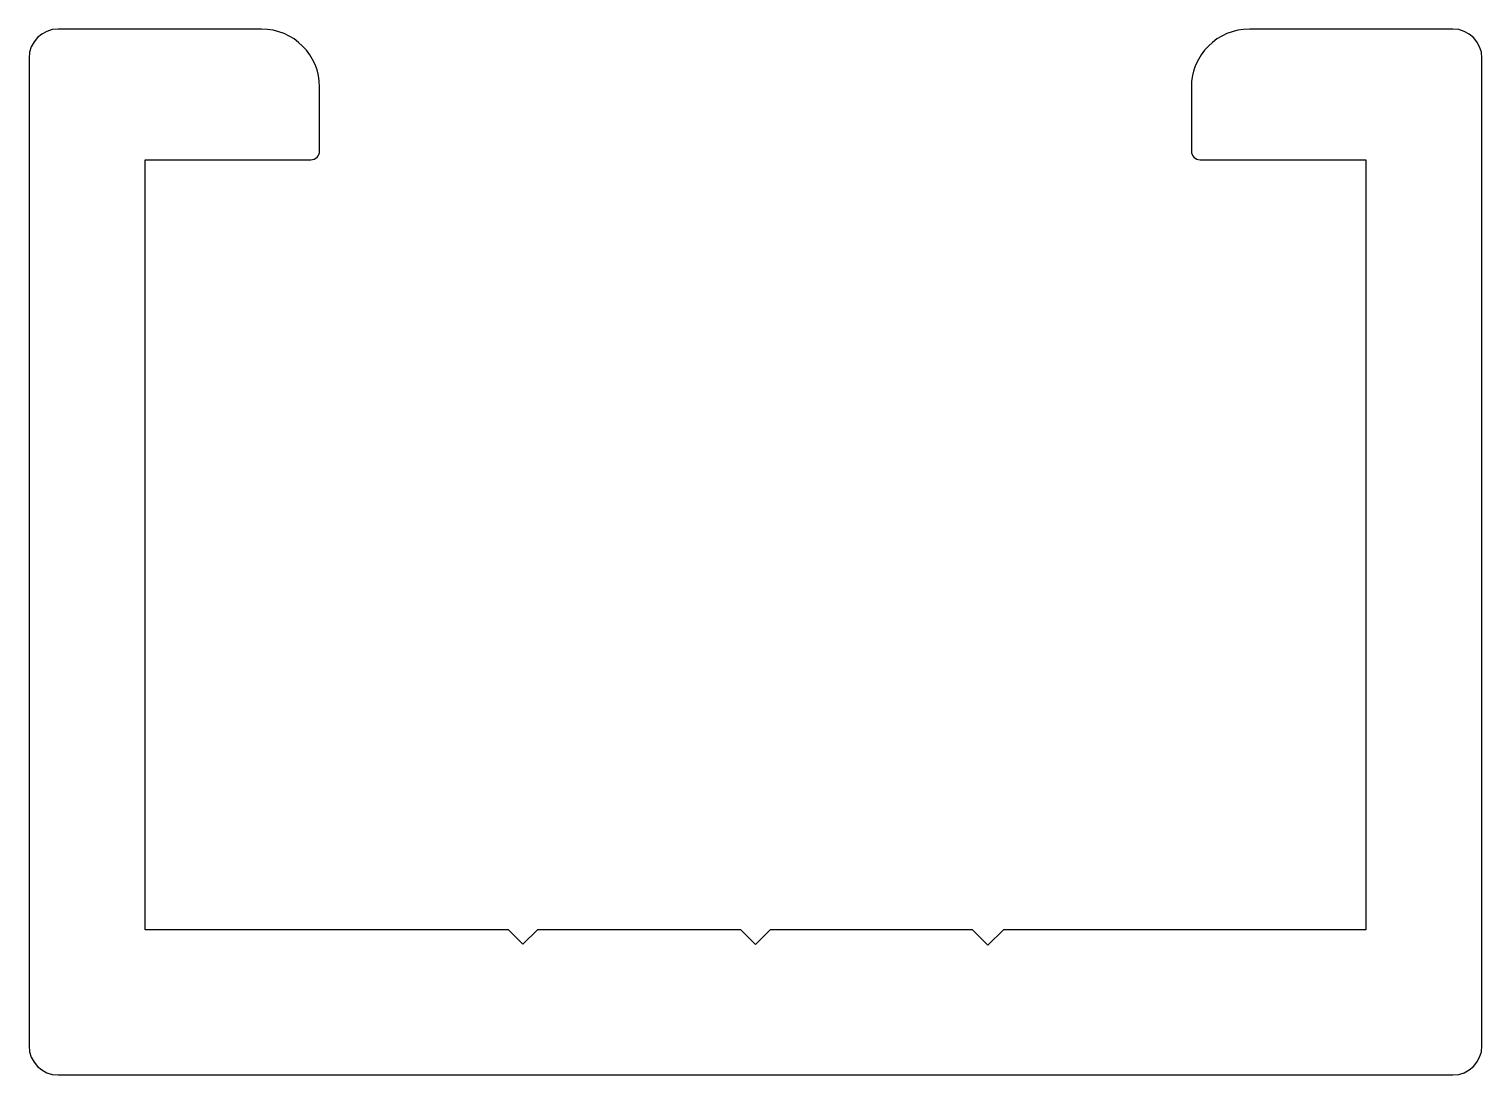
# Model space of a CAD drawing. Extents: x 1554.5 to 1604.5, y 2366.4 to 2402.4.
import ezdxf

# ---------------------------------------------------------------- set-up
doc = ezdxf.new("R2010")
doc.units = 0
doc.layers.add('HT-MAUER', color=6, linetype='CONTINUOUS')

msp = doc.modelspace()

# ---------------------------------------------------------------- linework, layer by layer
at = {"layer": 'HT-MAUER', "color": 0}
for p, q in [((1562.516, 2402.363), (1555.516, 2402.363)), ((1603.516, 2402.363), (1596.516, 2402.363)), ((1554.516, 2401.363), (1554.516, 2367.363)), ((1604.516, 2370.863), (1604.516, 2401.363)), ((1564.516, 2398.163), (1564.516, 2400.363)), ((1594.516, 2400.363), (1594.516, 2398.163)), ((1558.516, 2371.363), (1558.516, 2397.863)), ((1558.516, 2397.863), (1564.216, 2397.863)), ((1594.816, 2397.863), (1600.516, 2397.863)), ((1600.516, 2397.863), (1600.516, 2371.363)), ((1564.516, 2371.363), (1558.516, 2371.363)), ((1571.014, 2371.363), (1564.516, 2371.363)), ((1571.514, 2370.863), (1571.014, 2371.363)), ((1572.014, 2371.363), (1571.514, 2370.863)), ((1579.011, 2371.363), (1572.014, 2371.363)), ((1579.516, 2370.858), (1579.011, 2371.363)), ((1580.022, 2371.363), (1579.516, 2370.858)), ((1586.984, 2371.363), (1580.022, 2371.363)), ((1587.516, 2370.829), (1586.984, 2371.363)), ((1588.051, 2371.363), (1587.516, 2370.829)), ((1600.516, 2371.363), (1588.051, 2371.363)), ((1604.516, 2367.363), (1604.516, 2370.863)), ((1555.516, 2366.363), (1603.516, 2366.363))]:
    msp.add_line(p, q, dxfattribs=at)
for centre, radius, start, end in [((1555.516, 2401.363), 1, 90, 180), ((1562.516, 2400.363), 2, 0, 90), ((1596.516, 2400.363), 2, 90, 180), ((1603.516, 2401.363), 1, 0, 90), ((1564.216, 2398.163), 0.3, 270, 0), ((1594.816, 2398.163), 0.3, 180, 270), ((1555.516, 2367.363), 1, 180, 270), ((1603.516, 2367.363), 1, 270, 0)]:
    msp.add_arc(centre, radius, start, end, dxfattribs=at)

doc.saveas('drawing.dxf')
